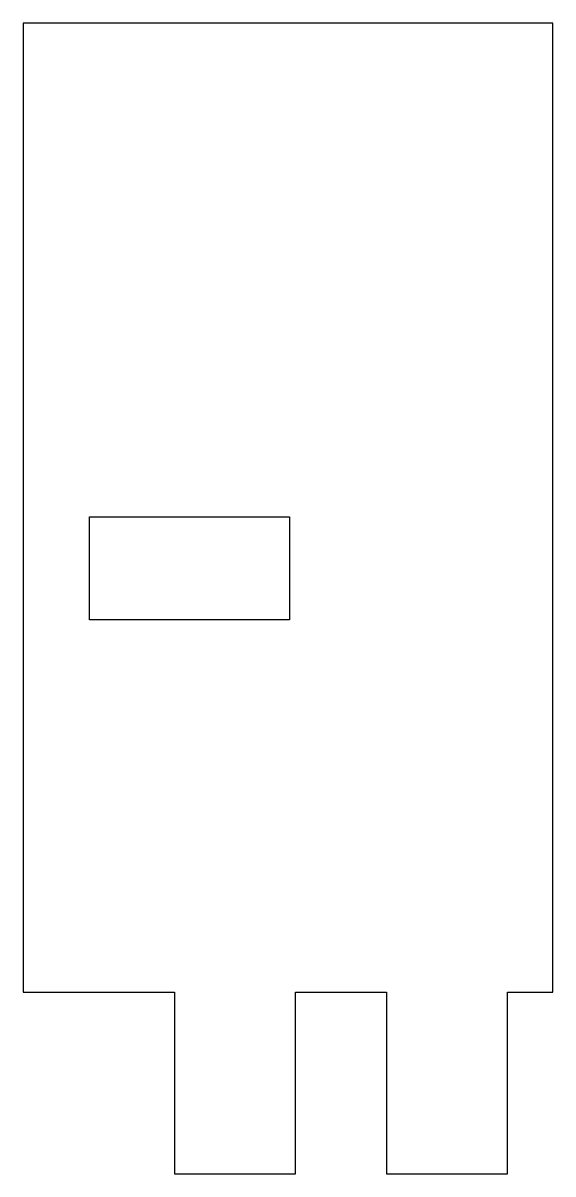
# Model space of a CAD drawing. Header units: metres. Extents: x -7.1 to 10.4, y 3 to 41.
import ezdxf

# ---------------------------------------------------------------- set-up
doc = ezdxf.new("R2010")
doc.units = ezdxf.units.M

msp = doc.modelspace()

# ---------------------------------------------------------------- linework, layer by layer
for p, q in [((10.4, 41), (-7.09999, 41)), ((-7.09999, 41), (-7.09999, 9)), ((10.4, 9), (10.4, 41)), ((-4.89999, 21.3), (-4.89999, 24.7)), ((-4.89999, 24.7), (1.7, 24.7)), ((1.7, 24.7), (1.7, 21.3)), ((1.7, 21.3), (-4.89999, 21.3)), ((-7.09999, 9), (-2.09999, 9)), ((-2.09999, 9), (-2.09999, 3)), ((1.89999, 9), (4.89999, 9)), ((1.89999, 3), (1.89999, 9)), ((4.89999, 9), (4.89999, 3)), ((8.89999, 3), (8.89999, 9)), ((8.89999, 9), (10.4, 9)), ((-2.09999, 3), (1.89999, 3)), ((4.89999, 3), (8.89999, 3))]:
    msp.add_line(p, q)

doc.saveas('drawing.dxf')
